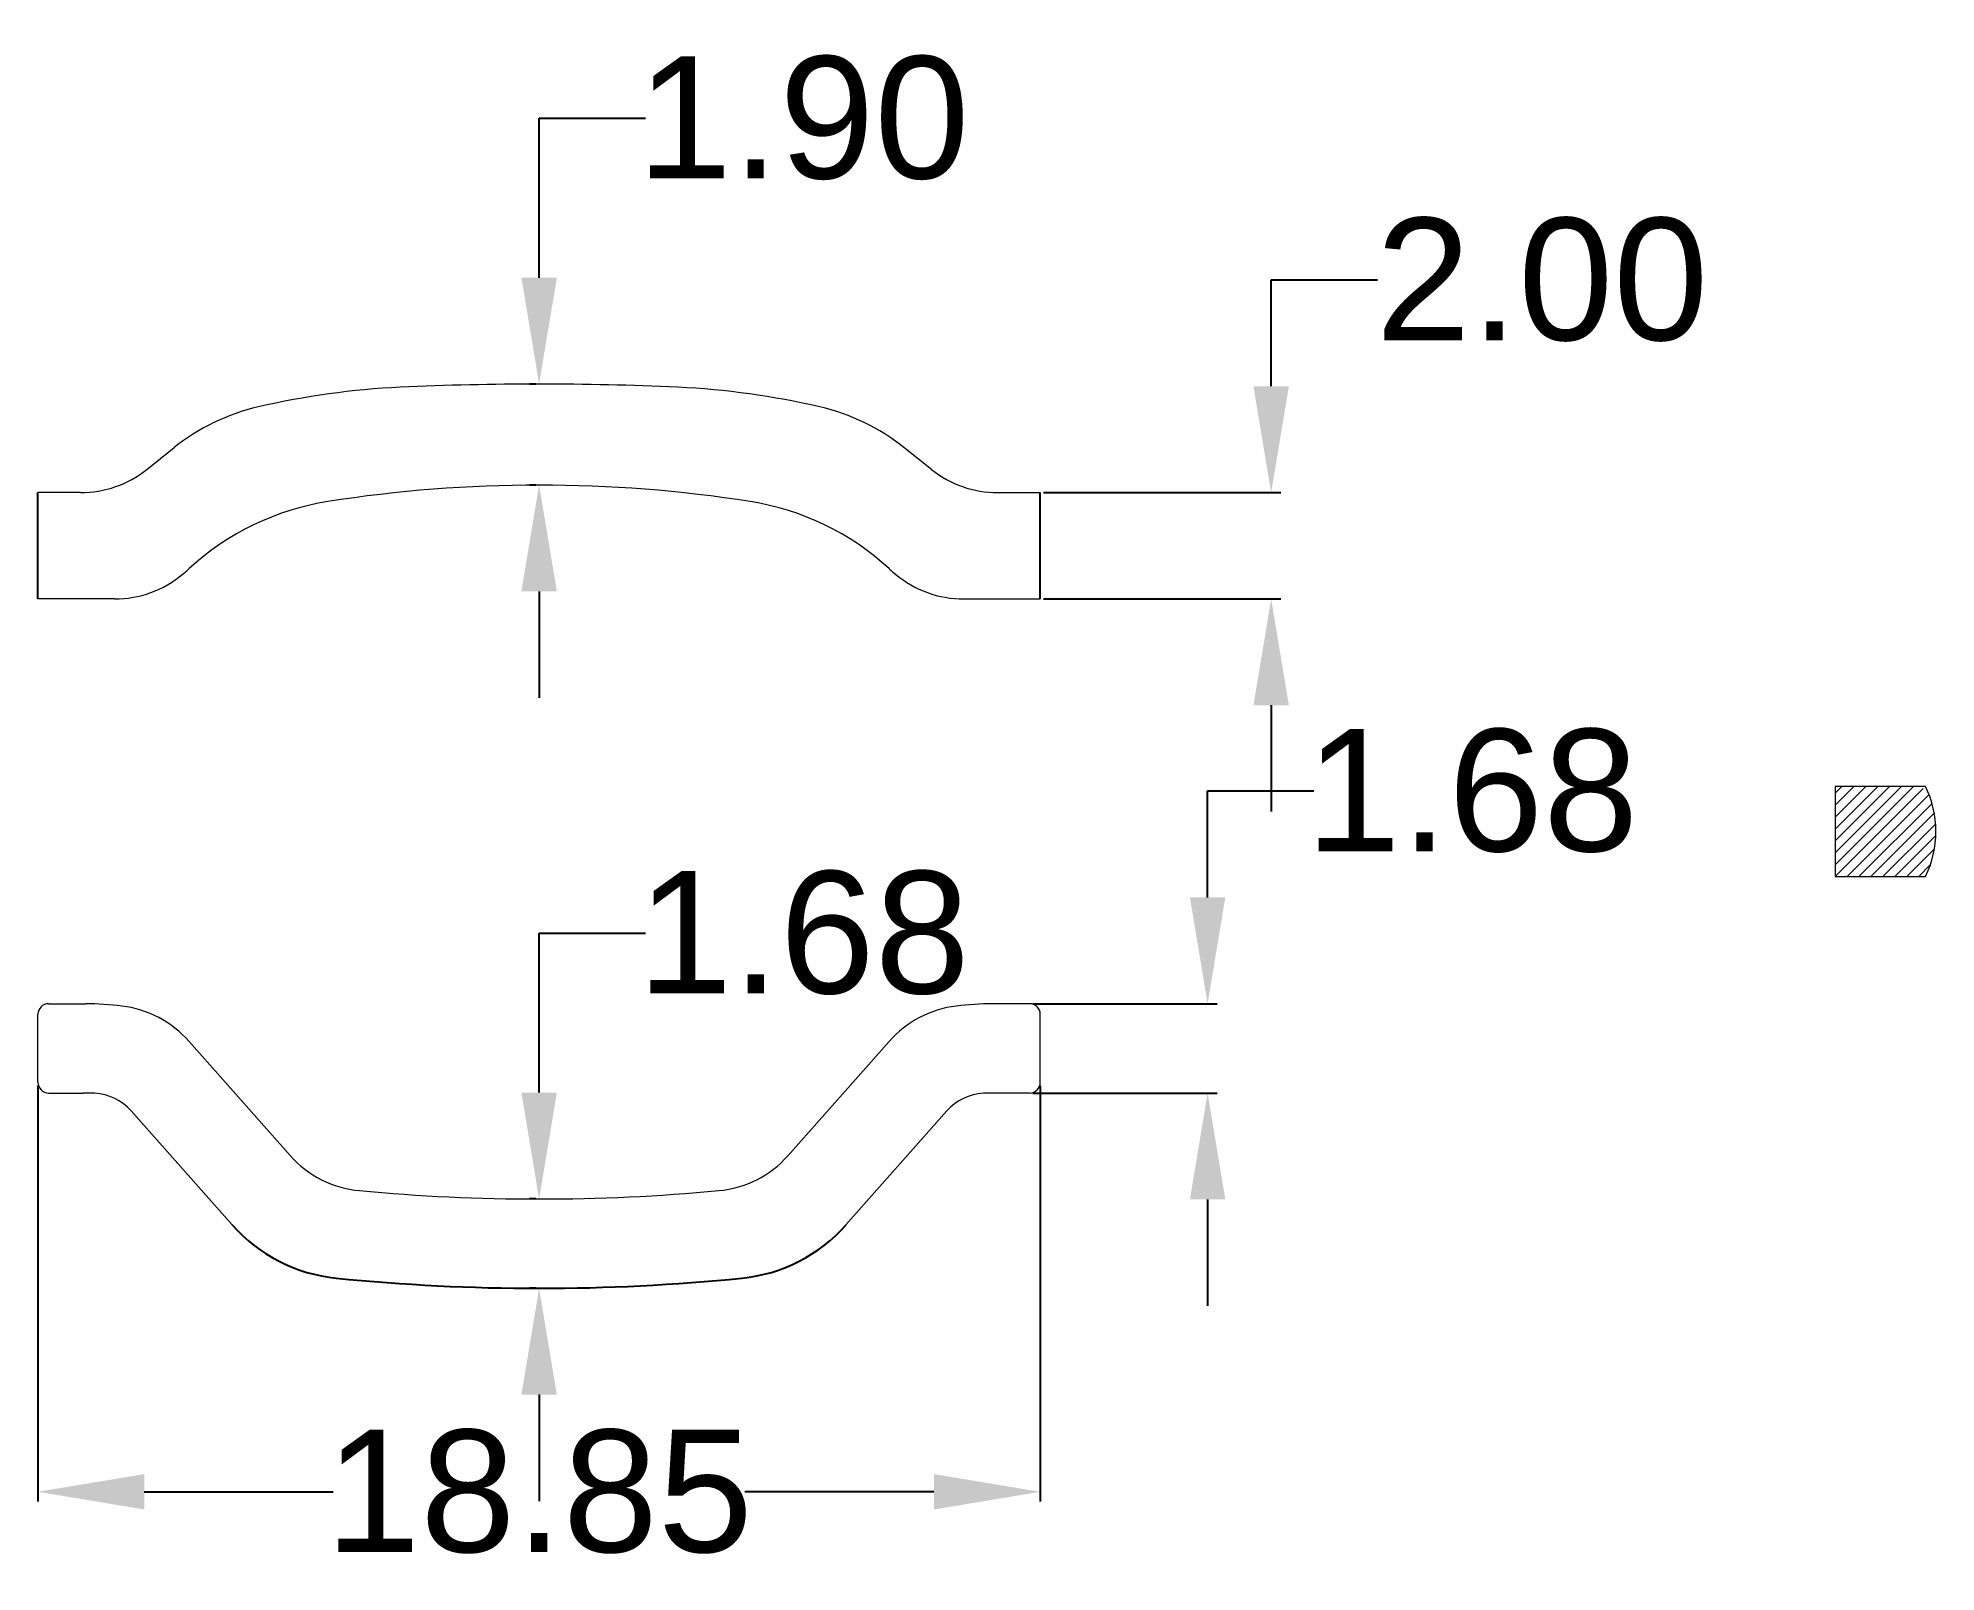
# Model space of a CAD drawing. Header units: millimetres. Extents: x 3160.5 to 3196.2, y 1266 to 1294.9.
import ezdxf

# ---------------------------------------------------------------- set-up
doc = ezdxf.new("R2010")
doc.units = ezdxf.units.MM
doc.styles.get("Standard").update_dxf_attribs({"font": 'arial.ttf'})
doc.dimstyles.new('Standard$0', dxfattribs={"dimtxt": 2.3, "dimasz": 2, "dimexe": 1, "dimexo": 1, "dimgap": 1, "dimtad": 0, "dimtih": 1, "dimtoh": 1, "dimdec": 1, "dimzin": 0, "dimdsep": 46, "dimtxsty": 'Standard', "dimcen": 0, "dimclrd": 4, "dimclre": 4, "dimclrt": 4, "dimadec": 1, "dimazin": 0, "dimtfac": 1, "dimtdec": 1, "dimtofl": 0, "dimtmove": 0, "dimatfit": 0, "dimfxl": 1, "dimtolj": 1, "dimtzin": 0, "dimarcsym": 0})

# ---------------------------------------------------------------- blocks, each defined once
blk = doc.blocks.new('*D7')
at = {"color": 0, "lineweight": -2, "transparency": 16777216}
for p, q in [((3160.492, 1275.159), (3160.492, 1267.341)), ((3179.338, 1275.159), (3179.338, 1267.341)), ((3162.492, 1267.521), (3166.044, 1267.521)), ((3177.338, 1267.521), (3173.786, 1267.521))]:
    blk.add_line(p, q, dxfattribs=at)
at = {"color": 0, "transparency": 16777216}
for points in [[(3162.492, 1267.854), (3162.492, 1267.188), (3160.492, 1267.521)], [(3177.338, 1267.854), (3177.338, 1267.188), (3179.338, 1267.521)]]:
    blk.add_solid(points, dxfattribs=at)
at = {"layer": 'Defpoints', "color": 0, "transparency": 16777216}
for p in [(3160.492, 1275.221), (3179.338, 1275.221), (3179.338, 1267.521)]:
    blk.add_point(p, dxfattribs=at)
at = {"color": 0, "lineweight": 9, "transparency": 16777216, "insert": (3169.915, 1267.521), "char_height": 2.3, "attachment_point": 5}
blk.add_mtext('\\A1;18.85', dxfattribs=at)
blk = doc.blocks.new('*D8')
at = {"color": 0, "lineweight": -2, "transparency": 16777216}
for p, q in [((3169.915, 1275.028), (3169.915, 1278.028)), ((3169.915, 1278.028), (3171.915, 1278.028)), ((3169.853, 1273.028), (3169.735, 1273.028)), ((3169.853, 1271.348), (3169.735, 1271.348)), ((3169.915, 1269.348), (3169.915, 1267.348))]:
    blk.add_line(p, q, dxfattribs=at)
at = {"color": 0, "transparency": 16777216}
for points in [[(3169.582, 1275.028), (3170.249, 1275.028), (3169.915, 1273.028)], [(3169.582, 1269.348), (3170.249, 1269.348), (3169.915, 1271.348)]]:
    blk.add_solid(points, dxfattribs=at)
at = {"layer": 'Defpoints', "color": 0, "transparency": 16777216}
for p in [(3169.915, 1273.028), (3169.915, 1273.028), (3169.915, 1271.348)]:
    blk.add_point(p, dxfattribs=at)
at = {"color": 0, "lineweight": 9, "transparency": 16777216, "insert": (3174.886, 1278.028), "char_height": 2.3, "attachment_point": 5}
blk.add_mtext('\\A1;1.68', dxfattribs=at)
blk = doc.blocks.new('*D9')
at = {"color": 0, "lineweight": -2, "transparency": 16777216}
for p, q in [((3169.915, 1290.354), (3169.915, 1293.354)), ((3169.915, 1293.354), (3171.915, 1293.354)), ((3169.853, 1288.354), (3169.735, 1288.354)), ((3169.853, 1286.454), (3169.735, 1286.454)), ((3169.915, 1284.454), (3169.915, 1282.454))]:
    blk.add_line(p, q, dxfattribs=at)
at = {"color": 0, "transparency": 16777216}
for points in [[(3169.582, 1290.354), (3170.249, 1290.354), (3169.915, 1288.354)], [(3169.582, 1284.454), (3170.249, 1284.454), (3169.915, 1286.454)]]:
    blk.add_solid(points, dxfattribs=at)
at = {"layer": 'Defpoints', "color": 0, "transparency": 16777216}
for p in [(3169.915, 1288.354), (3169.915, 1288.354), (3169.915, 1286.454)]:
    blk.add_point(p, dxfattribs=at)
at = {"color": 0, "lineweight": 9, "transparency": 16777216, "insert": (3174.88, 1293.354), "char_height": 2.3, "attachment_point": 5}
blk.add_mtext('\\A1;1.90', dxfattribs=at)
blk = doc.blocks.new('*D10')
at = {"color": 0, "lineweight": -2, "transparency": 16777216}
for p, q in [((3183.68, 1288.313), (3183.68, 1290.313)), ((3183.68, 1290.313), (3185.68, 1290.313)), ((3179.401, 1286.313), (3183.86, 1286.313)), ((3179.401, 1284.313), (3183.86, 1284.313)), ((3183.68, 1282.313), (3183.68, 1280.313))]:
    blk.add_line(p, q, dxfattribs=at)
at = {"color": 0, "transparency": 16777216}
for points in [[(3183.346, 1288.313), (3184.013, 1288.313), (3183.68, 1286.313)], [(3183.346, 1282.313), (3184.013, 1282.313), (3183.68, 1284.313)]]:
    blk.add_solid(points, dxfattribs=at)
at = {"layer": 'Defpoints', "color": 0, "transparency": 16777216}
for p in [(3179.338, 1286.313), (3183.68, 1286.313), (3179.338, 1284.313)]:
    blk.add_point(p, dxfattribs=at)
at = {"color": 0, "lineweight": 9, "transparency": 16777216, "insert": (3188.772, 1290.313), "char_height": 2.3, "attachment_point": 5}
blk.add_mtext('\\A1;2.00', dxfattribs=at)
blk = doc.blocks.new('*D11')
at = {"color": 0, "lineweight": -2, "transparency": 16777216}
for p, q in [((3182.485, 1278.701), (3182.485, 1280.701)), ((3182.485, 1280.701), (3184.485, 1280.701)), ((3179.201, 1276.701), (3182.665, 1276.701)), ((3179.201, 1275.021), (3182.665, 1275.021)), ((3182.485, 1273.021), (3182.485, 1271.021))]:
    blk.add_line(p, q, dxfattribs=at)
at = {"color": 0, "transparency": 16777216}
for points in [[(3182.152, 1278.701), (3182.818, 1278.701), (3182.485, 1276.701)], [(3182.152, 1273.021), (3182.818, 1273.021), (3182.485, 1275.021)]]:
    blk.add_solid(points, dxfattribs=at)
at = {"layer": 'Defpoints', "color": 0, "transparency": 16777216}
for p in [(3179.138, 1276.701), (3182.485, 1276.701), (3179.138, 1275.021)]:
    blk.add_point(p, dxfattribs=at)
at = {"color": 0, "lineweight": 9, "transparency": 16777216, "insert": (3187.456, 1280.701), "char_height": 2.3, "attachment_point": 5}
blk.add_mtext('\\A1;1.68', dxfattribs=at)

msp = doc.modelspace()

# ---------------------------------------------------------------- hatches: boundary and pattern name
at = {"lineweight": 9}
h = msp.add_hatch(dxfattribs=at)
h.set_pattern_fill('ANSI31', color=1, scale=0.04995, style=0)
h.set_pattern_definition([(45, (-9162.7465, -1065.54769), (-0.1121409483, 0.1121409483), [])])
edge = h.paths.add_edge_path()
edge.add_arc((3195.784, 1280.488), 0.3, 20.0239, 90)
edge.add_line((3195.784, 1280.788), (3194.282, 1280.788))
edge.add_line((3194.282, 1280.788), (3194.282, 1279.09))
edge.add_line((3194.282, 1279.09), (3195.784, 1279.09))
edge.add_arc((3195.784, 1279.389), 0.3, 270, 339.9761)
edge.add_arc((3194.276, 1279.939), 1.904, 339.9761, 380.0239)

# ---------------------------------------------------------------- linework, layer by layer
at = {"color": 0, "lineweight": 9}
for p, q in [((3162.537, 1286.748), (3163.054, 1287.159)), ((3177.293, 1286.748), (3176.776, 1287.159)), ((3161.292, 1286.313), (3160.492, 1286.313)), ((3178.538, 1286.313), (3179.338, 1286.313)), ((3161.642, 1284.313), (3160.492, 1284.313)), ((3161.933, 1284.313), (3161.642, 1284.313)), ((3177.898, 1284.313), (3178.188, 1284.313)), ((3178.188, 1284.313), (3179.338, 1284.313)), ((3195.981, 1280.788), (3194.282, 1280.788)), ((3194.282, 1280.788), (3194.282, 1279.09)), ((3194.282, 1279.09), (3195.981, 1279.09)), ((3160.692, 1276.701), (3161.387, 1276.701)), ((3179.138, 1276.701), (3178.443, 1276.701)), ((3160.492, 1275.221), (3160.492, 1276.501)), ((3179.338, 1275.221), (3179.338, 1276.501)), ((3163.333, 1275.992), (3165.234, 1273.846)), ((3176.497, 1275.992), (3174.597, 1273.846)), ((3160.692, 1275.021), (3161.342, 1275.021)), ((3179.138, 1275.021), (3178.488, 1275.021)), ((3162.247, 1274.685), (3164.145, 1272.541)), ((3177.583, 1274.685), (3175.685, 1272.541))]:
    msp.add_line(p, q, dxfattribs=at)
at = {"ltscale": 1000}
for p, q in [((3160.492, 1284.313), (3160.492, 1286.313)), ((3179.338, 1284.313), (3179.338, 1286.313))]:
    msp.add_line(p, q, dxfattribs=at)
at = {"color": 0, "lineweight": 9}
for centre, radius, start, end in [((3167.982, 1273.579), 14.73, 92.6334, 103.1334), ((3169.915, 1231.554), 56.8, 90, 92.6334), ((3169.915, 1231.554), 56.8, 87.3666, 90), ((3171.848, 1273.579), 14.73, 76.8666, 87.3666), ((3165.544, 1284.029), 4, 103.1334, 128.4993), ((3174.286, 1284.029), 4, 51.5007, 76.8666), ((3161.292, 1288.313), 2, 270, 308.4993), ((3178.538, 1288.313), 2, 231.5007, 270), ((3169.915, 1260.877), 25.577, 90, 98.9327), ((3169.915, 1260.877), 25.577, 81.0673, 90), ((3166.72, 1281.204), 5, 98.9327, 132.597), ((3173.11, 1281.204), 5, 47.403, 81.0673), ((3161.304, 1287.069), 2.983, 309.7732, 312.634), ((3183.37, 1263.096), 29.599, 132.597, 132.6275), ((3156.461, 1263.096), 29.599, 47.3725, 47.403), ((3178.526, 1287.069), 2.983, 227.366, 230.2268), ((3161.933, 1286.313), 2, 270, 309.7732), ((3177.898, 1286.313), 2, 230.2268, 270), ((3194.276, 1279.939), 1.904, 333.519, 26.481), ((3160.692, 1276.501), 0.2, 90, 180), ((3161.344, 1270.763), 5.938, 82.9586, 89.5786), ((3161.825, 1274.657), 2.015, 41.5151, 82.9586), ((3178.006, 1274.657), 2.015, 97.0414, 138.4849), ((3178.487, 1270.763), 5.938, 90.4214, 97.0414), ((3179.138, 1276.501), 0.2, 0, 90), ((3160.692, 1275.221), 0.2, 180, 270), ((3179.138, 1275.221), 0.2, 270, 0), ((3161.344, 1270.763), 4.258, 87.0974, 90.0192), ((3161.509, 1274.032), 0.985, 41.5151, 87.0974), ((3178.321, 1274.032), 0.985, 92.9026, 138.4849), ((3178.487, 1270.763), 4.258, 89.9808, 92.9026), ((3166.72, 1275.161), 1.985, 221.5151, 264.6696), ((3173.11, 1275.161), 1.985, 275.3304, 318.4849), ((3169.915, 1309.408), 36.38, 264.6696, 275.3304)]:
    msp.add_arc(centre, radius, start, end, dxfattribs=at)
for centre, radius, start, end in [((3166.403, 1274.539), 3.015, 221.5151, 264.2476), ((3173.428, 1274.539), 3.015, 275.7524, 318.4849), ((3169.915, 1309.408), 38.06, 264.2476, 275.7524)]:
    msp.add_arc(centre, radius, start, end)

# ---------------------------------------------------------------- dimensions: what is measured, and where the dimension line sits
at = {"color": 3, "lineweight": 9}
for base, p1, p2, picture, middle in [((3169.915, 1288.354), (3169.915, 1286.454), (3169.915, 1288.354), '*D9', (3174.88, 1293.354)), ((3169.915, 1273.028), (3169.915, 1271.348), (3169.915, 1273.028), '*D8', (3174.886, 1278.028))]:
    dim = msp.add_linear_dim(base=base, p1=p1, p2=p2, angle=270, dimstyle='Standard$0', override={"dimexe": 0.18, "dimexo": 0.0625, "dimgap": 0.09, "dimdec": 2, "dimcen": 0.09, "dimclrd": 0, "dimclre": 0, "dimclrt": 0, "dimtdec": 2, "dimatfit": 3, "dimfxl": 1.25}, dxfattribs=at)
    dim.commit()
    dim.dimension.update_dxf_attribs({"geometry": picture, "text_midpoint": middle, "dimtype": 160})
for base, p1, p2, picture, middle in [((3183.68, 1286.313), (3179.338, 1284.313), (3179.338, 1286.313), '*D10', (3188.772, 1290.313)), ((3182.485, 1276.701), (3179.138, 1275.021), (3179.138, 1276.701), '*D11', (3187.456, 1280.701))]:
    dim = msp.add_linear_dim(base=base, p1=p1, p2=p2, angle=270, dimstyle='Standard$0', override={"dimexe": 0.18, "dimexo": 0.0625, "dimgap": 0.09, "dimdec": 2, "dimcen": 0.09, "dimclrd": 0, "dimclre": 0, "dimclrt": 0, "dimtdec": 2, "dimatfit": 3, "dimfxl": 1.25}, dxfattribs=at)
    dim.commit()
    dim.dimension.update_dxf_attribs({"geometry": picture, "text_midpoint": middle})
dim = msp.add_linear_dim(base=(3179.338, 1267.521), p1=(3160.492, 1275.221), p2=(3179.338, 1275.221), dimstyle='Standard$0', override={"dimexe": 0.18, "dimexo": 0.0625, "dimgap": 0.09, "dimdec": 2, "dimcen": 0.09, "dimclrd": 0, "dimclre": 0, "dimclrt": 0, "dimtdec": 2, "dimatfit": 3, "dimfxl": 1.25}, dxfattribs=at)
dim.commit()
dim.dimension.update_dxf_attribs({"geometry": '*D7', "text_midpoint": (3169.915, 1267.521), "dimtype": 160})

doc.saveas('drawing.dxf')
